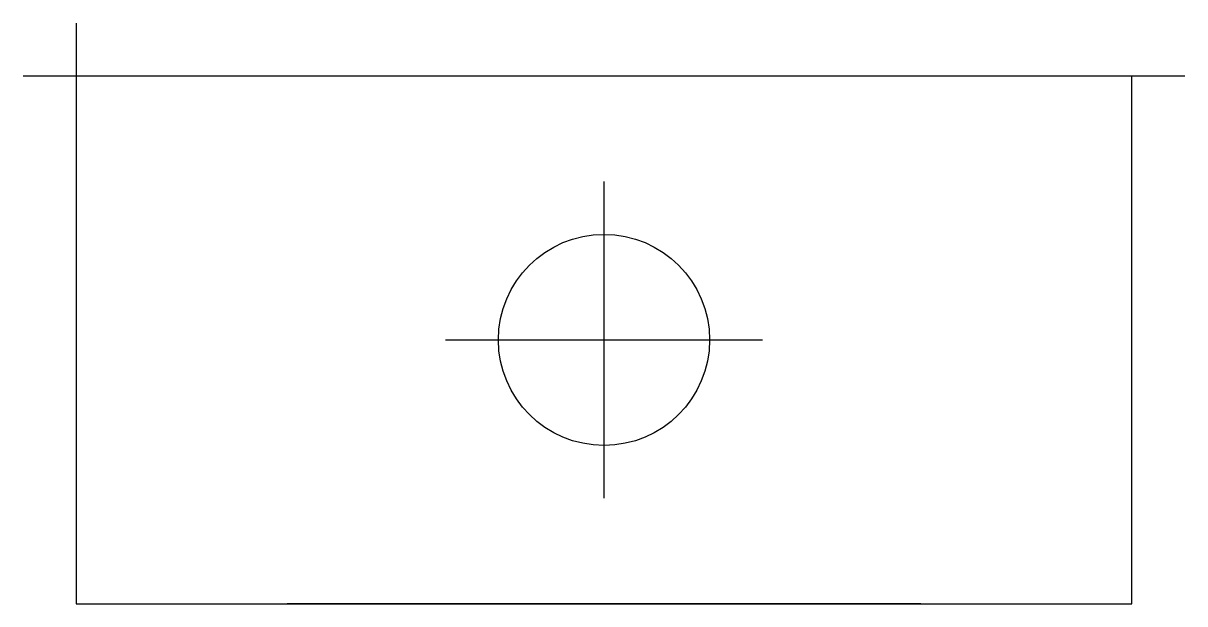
# Model space of a CAD drawing. Header units: millimetres. Extents: x -5 to 105, y 0 to 55.
import ezdxf

# ---------------------------------------------------------------- set-up
doc = ezdxf.new("R2010")
doc.units = ezdxf.units.MM

msp = doc.modelspace()

# ---------------------------------------------------------------- linework, layer by layer
for p, q in [((0, 55), (0, 0)), ((105, 50), (-5, 50)), ((100, 0), (100, 50)), ((50, 10), (50, 40)), ((35, 25), (65, 25)), ((0, 0), (100, 0)), ((0, 0), (100, 0)), ((20, 0.02), (80, 0.02))]:
    msp.add_line(p, q)
msp.add_circle((50, 25), 10)

doc.saveas('drawing.dxf')
